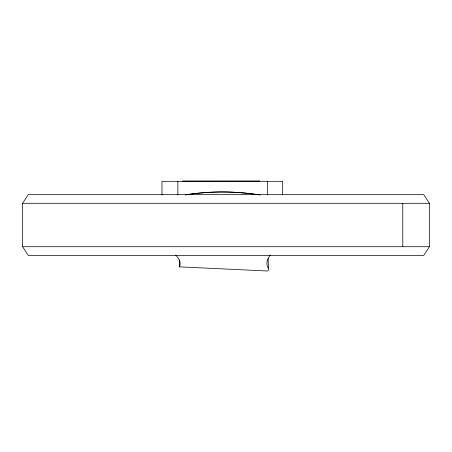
<?xml version="1.0" encoding="UTF-8"?>
<svg xmlns="http://www.w3.org/2000/svg" width="452" height="452" viewBox="0 0 452 452"><rect width="100%" height="100%" fill="white"/><g stroke="black" fill="none" stroke-linecap="round" stroke-linejoin="round"><path stroke-width="0.68" d="M259.691 181.308L259.832 180.975L182.472 181.015L182.614 181.348M22.6 203.298L28.267 194.609L423.739 194.609L429.4 203.298L429.4 246.724L423.739 255.414L28.267 255.414L22.6 246.724L22.6 203.298L429.4 203.298M22.6 246.724L429.4 246.724M175.529 255.064A269.957 46.878 -0.1 0 1 179.523 266.855L267.878 271.025L268.454 269.595L268.172 258.589M268.194 268.172L267.443 266.595A331.892 57.63 -0.1 0 1 270.46 255.035M179.506 260.013L179.523 266.855M402.772 203.298L402.772 246.724M282.59 194.936L282.59 181.303L161.963 181.303L161.963 194.936M267.488 181.303L267.488 194.936M177.856 181.303L177.856 194.936M187.84 194.467A233.797 233.594 90 0 1 257.273 194.671M185.252 194.987A233.797 233.594 -90 0 1 260.086 194.987"/></g></svg>
